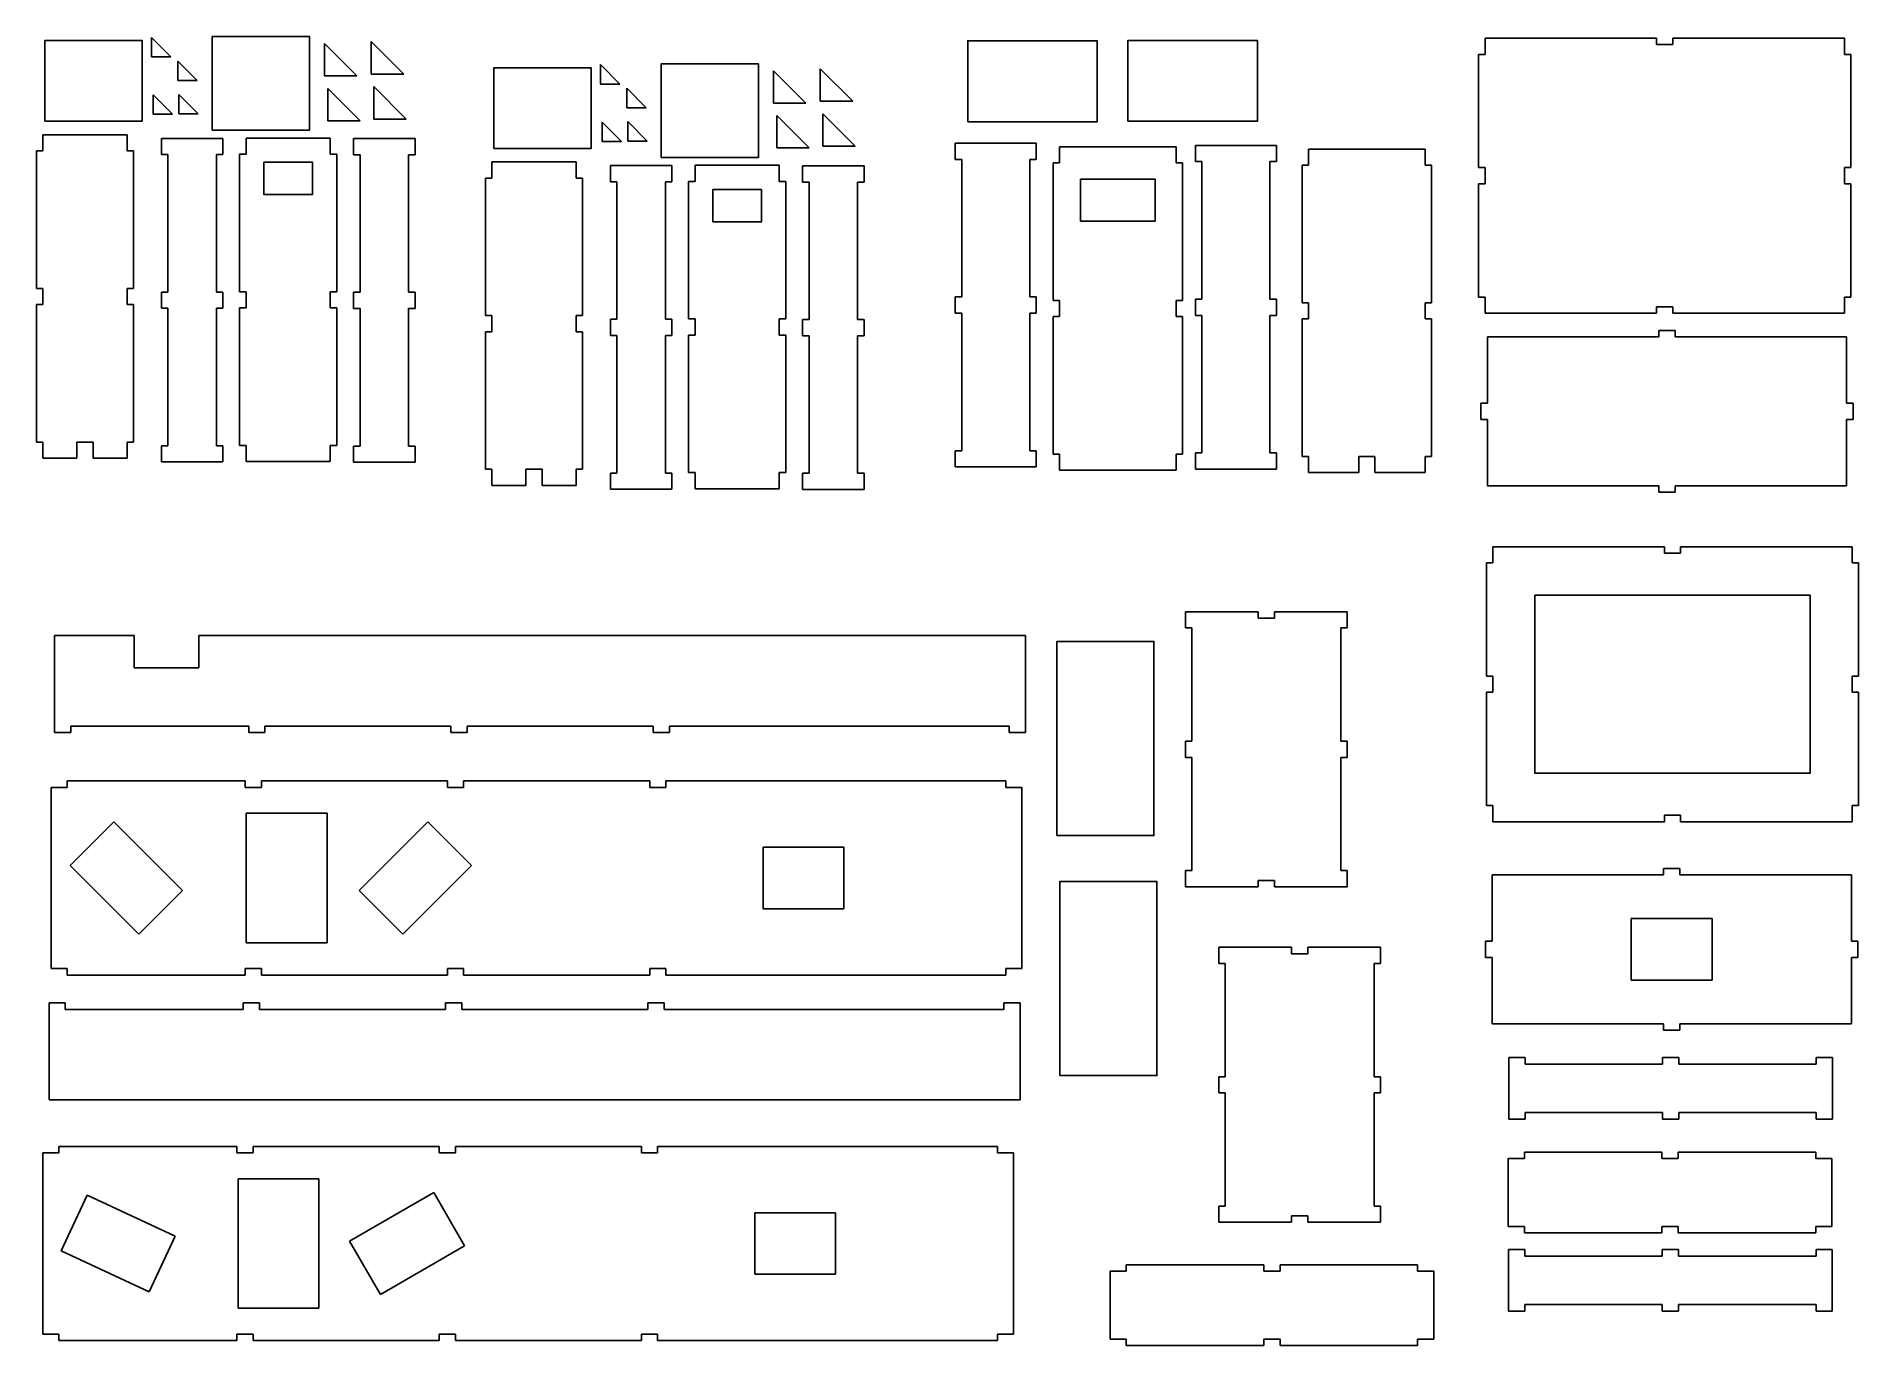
# Model space of a CAD drawing. Header units: millimetres. Extents: x 693 to 1256, y 626 to 1030.
import ezdxf

# ---------------------------------------------------------------- set-up
doc = ezdxf.new("R2010")
doc.units = ezdxf.units.MM

msp = doc.modelspace()

# ---------------------------------------------------------------- linework, layer by layer
for p, q in [((728.7, 1029.83), (728.7, 1023.83)), ((734.7, 1023.83), (728.7, 1029.83)), ((782.17, 1027.97), (782.17, 1017.97)), ((792.17, 1017.97), (782.17, 1027.97)), ((796.62, 1028.52), (796.62, 1018.52)), ((806.62, 1018.52), (796.62, 1028.52)), ((1140.78, 1029.6), (1140.78, 1024.6)), ((1140.78, 1029.6), (1193.78, 1029.6)), ((1193.78, 1027.6), (1193.78, 1029.6)), ((1193.78, 1029.6), (1193.78, 1029.6)), ((1198.78, 1027.6), (1193.78, 1027.6)), ((1198.78, 1029.6), (1198.78, 1027.6)), ((1198.78, 1029.6), (1251.78, 1029.6)), ((1251.78, 1029.6), (1251.78, 1024.6)), ((728.7, 1023.83), (734.7, 1023.83)), ((736.79, 1022.52), (736.79, 1016.52)), ((742.79, 1016.52), (736.79, 1022.52)), ((867.44, 1021.42), (867.44, 1015.42)), ((873.44, 1015.42), (867.44, 1021.42)), ((920.91, 1019.55), (920.91, 1009.55)), ((930.91, 1009.55), (920.91, 1019.55)), ((935.36, 1020.1), (935.36, 1010.1)), ((945.36, 1010.1), (935.36, 1020.1)), ((1140.78, 1024.6), (1138.78, 1024.6)), ((1138.78, 1024.6), (1138.78, 989.6)), ((1251.78, 1024.6), (1253.78, 1024.6)), ((1253.78, 989.6), (1253.78, 1024.6)), ((736.79, 1016.52), (742.79, 1016.52)), ((782.17, 1017.97), (792.17, 1017.97)), ((783.22, 1014.08), (783.22, 1004.08)), ((793.22, 1004.08), (783.22, 1014.08)), ((796.62, 1018.52), (806.62, 1018.52)), ((797.41, 1014.61), (797.41, 1004.61)), ((807.41, 1004.61), (797.41, 1014.61)), ((867.44, 1015.42), (873.44, 1015.42)), ((875.53, 1014.1), (875.53, 1008.1)), ((881.53, 1008.1), (875.53, 1014.1)), ((729.17, 1012.07), (729.17, 1006.07)), ((735.17, 1006.07), (729.17, 1012.07)), ((737.11, 1012.23), (737.11, 1006.23)), ((743.11, 1006.23), (737.11, 1012.23)), ((875.53, 1008.1), (881.53, 1008.1)), ((920.91, 1009.55), (930.91, 1009.55)), ((935.36, 1010.1), (945.36, 1010.1)), ((729.17, 1006.07), (735.17, 1006.07)), ((737.11, 1006.23), (743.11, 1006.23)), ((783.22, 1004.08), (793.22, 1004.08)), ((797.41, 1004.61), (807.41, 1004.61)), ((867.91, 1003.65), (867.91, 997.65)), ((873.91, 997.65), (867.91, 1003.65)), ((875.85, 1003.81), (875.85, 997.81)), ((881.85, 997.81), (875.85, 1003.81)), ((921.96, 1005.66), (921.96, 995.66)), ((931.96, 995.66), (921.96, 1005.66)), ((936.15, 1006.19), (936.15, 996.19)), ((946.15, 996.19), (936.15, 1006.19)), ((695.15, 999.77), (695.15, 994.77)), ((695.15, 999.77), (721.15, 999.77)), ((721.15, 999.77), (721.15, 994.77)), ((731.77, 998.63), (731.77, 993.63)), ((731.77, 998.63), (750.77, 998.63)), ((750.77, 998.63), (750.77, 993.63)), ((757.93, 998.74), (757.93, 993.74)), ((757.93, 998.74), (783.93, 998.74)), ((783.93, 998.74), (783.93, 993.74)), ((791.14, 998.55), (791.14, 993.55)), ((791.14, 998.55), (810.14, 998.55)), ((810.14, 998.55), (810.14, 993.55)), ((867.91, 997.65), (873.91, 997.65)), ((875.85, 997.81), (881.85, 997.81)), ((977.05, 997.11), (977.05, 992.11)), ((977.05, 997.11), (1002.05, 997.11)), ((1002.05, 997.11), (1002.05, 992.11)), ((695.15, 994.77), (693.15, 994.77)), ((693.15, 994.77), (693.15, 952.27)), ((721.15, 994.77), (723.15, 994.77)), ((723.15, 994.77), (723.15, 952.27)), ((731.77, 993.63), (733.77, 993.63)), ((733.77, 993.63), (733.77, 951.13)), ((750.77, 993.63), (748.77, 993.63)), ((748.77, 993.63), (748.77, 951.13)), ((757.93, 993.74), (755.93, 993.74)), ((755.93, 993.74), (755.93, 951.24)), ((783.93, 993.74), (785.93, 993.74)), ((785.93, 993.74), (785.93, 951.24)), ((791.14, 993.55), (793.14, 993.55)), ((793.14, 993.55), (793.14, 951.05)), ((810.14, 993.55), (808.14, 993.55)), ((808.14, 993.55), (808.14, 951.05)), ((833.89, 991.35), (833.89, 986.35)), ((833.89, 991.35), (859.89, 991.35)), ((859.89, 991.35), (859.89, 986.35)), ((921.96, 995.66), (931.96, 995.66)), ((936.15, 996.19), (946.15, 996.19)), ((977.05, 992.11), (979.05, 992.11)), ((979.05, 949.61), (979.05, 992.11)), ((1002.05, 992.11), (1000.05, 992.11)), ((1000.05, 992.11), (1000.05, 949.61)), ((1007.28, 991.06), (1009.28, 991.06)), ((1007.28, 991.06), (1007.28, 948.56)), ((1009.28, 991.06), (1009.28, 996.06)), ((1009.28, 996.06), (1045.28, 996.06)), ((1045.28, 991.06), (1045.28, 996.06)), ((1047.28, 991.06), (1045.28, 991.06)), ((1047.28, 948.56), (1047.28, 991.06)), ((1051.29, 996.43), (1051.29, 991.43)), ((1051.29, 996.43), (1076.29, 996.43)), ((1051.29, 991.43), (1053.29, 991.43)), ((1053.29, 948.93), (1053.29, 991.43)), ((1076.29, 991.43), (1074.29, 991.43)), ((1074.29, 991.43), (1074.29, 948.93)), ((1076.29, 996.43), (1076.29, 991.43)), ((1086.22, 990.33), (1086.22, 995.33)), ((1086.22, 995.33), (1122.22, 995.33)), ((1122.22, 990.33), (1122.22, 995.33)), ((833.89, 986.35), (831.89, 986.35)), ((831.89, 986.35), (831.89, 943.85)), ((859.89, 986.35), (861.89, 986.35)), ((861.89, 986.35), (861.89, 943.85)), ((870.51, 990.21), (870.51, 985.21)), ((870.51, 990.21), (889.51, 990.21)), ((889.51, 990.21), (889.51, 985.21)), ((896.67, 985.32), (894.67, 985.32)), ((894.67, 985.32), (894.67, 942.82)), ((896.67, 990.32), (896.67, 985.32)), ((896.67, 990.32), (922.67, 990.32)), ((922.67, 990.32), (922.67, 985.32)), ((922.67, 985.32), (924.67, 985.32)), ((924.67, 985.32), (924.67, 942.82)), ((929.88, 990.13), (929.88, 985.13)), ((929.88, 990.13), (948.88, 990.13)), ((948.88, 990.13), (948.88, 985.13)), ((1084.22, 990.33), (1086.22, 990.33)), ((1084.22, 990.33), (1084.22, 947.83)), ((1124.22, 990.33), (1122.22, 990.33)), ((1124.22, 947.83), (1124.22, 990.33)), ((1138.78, 989.6), (1140.78, 989.6)), ((1140.78, 989.6), (1140.78, 984.6)), ((1253.78, 989.6), (1251.78, 989.6)), ((1251.78, 989.6), (1251.78, 984.6)), ((870.51, 985.21), (872.51, 985.21)), ((872.51, 985.21), (872.51, 942.71)), ((889.51, 985.21), (887.51, 985.21)), ((887.51, 985.21), (887.51, 942.71)), ((929.88, 985.13), (931.88, 985.13)), ((931.88, 985.13), (931.88, 942.63)), ((948.88, 985.13), (946.88, 985.13)), ((946.88, 985.13), (946.88, 942.63)), ((1140.78, 984.6), (1138.78, 984.6)), ((1138.78, 984.6), (1138.78, 949.6)), ((1251.78, 984.6), (1253.78, 984.6)), ((1253.78, 949.6), (1253.78, 984.6)), ((693.15, 952.27), (695.15, 952.27)), ((695.15, 952.27), (695.15, 947.27)), ((723.15, 952.27), (721.15, 952.27)), ((721.15, 952.27), (721.15, 947.27)), ((695.15, 947.27), (693.15, 947.27)), ((693.15, 947.27), (693.15, 904.77)), ((721.15, 947.27), (723.15, 947.27)), ((723.15, 947.27), (723.15, 904.77)), ((733.77, 951.13), (731.77, 951.13)), ((731.77, 951.13), (731.77, 946.13)), ((731.77, 946.13), (733.77, 946.13)), ((733.77, 946.13), (733.77, 903.63)), ((748.77, 951.13), (750.77, 951.13)), ((750.77, 946.13), (748.77, 946.13)), ((748.77, 946.13), (748.77, 903.63)), ((750.77, 951.13), (750.77, 946.13)), ((755.93, 951.24), (757.93, 951.24)), ((757.93, 946.24), (755.93, 946.24)), ((755.93, 946.24), (755.93, 903.74)), ((757.93, 951.24), (757.93, 946.24)), ((785.93, 951.24), (783.93, 951.24)), ((783.93, 951.24), (783.93, 946.24)), ((783.93, 946.24), (785.93, 946.24)), ((785.93, 946.24), (785.93, 903.74)), ((793.14, 951.05), (791.14, 951.05)), ((791.14, 951.05), (791.14, 946.05)), ((791.14, 946.05), (793.14, 946.05)), ((793.14, 946.05), (793.14, 903.55)), ((808.14, 951.05), (810.14, 951.05)), ((810.14, 946.05), (808.14, 946.05)), ((808.14, 946.05), (808.14, 903.55)), ((810.14, 951.05), (810.14, 946.05)), ((979.05, 949.61), (977.05, 949.61)), ((977.05, 949.61), (977.05, 944.61)), ((1000.05, 949.61), (1002.05, 949.61)), ((1002.05, 949.61), (1002.05, 944.61)), ((1007.28, 948.56), (1009.28, 948.56)), ((1009.28, 948.56), (1009.28, 943.56)), ((1047.28, 948.56), (1045.28, 948.56)), ((1045.28, 948.56), (1045.28, 943.56)), ((1053.29, 948.93), (1051.29, 948.93)), ((1051.29, 948.93), (1051.29, 943.93)), ((1074.29, 948.93), (1076.29, 948.93)), ((1076.29, 948.93), (1076.29, 943.93)), ((1084.22, 947.83), (1086.22, 947.83)), ((1086.22, 947.83), (1086.22, 942.83)), ((1124.22, 947.83), (1122.22, 947.83)), ((1122.22, 947.83), (1122.22, 942.83)), ((1140.78, 949.6), (1138.78, 949.6)), ((1140.78, 944.6), (1140.78, 949.6)), ((1193.78, 944.6), (1193.78, 946.6)), ((1193.78, 946.6), (1198.78, 946.6)), ((1198.78, 946.6), (1198.78, 944.6)), ((1251.78, 944.6), (1251.78, 949.6)), ((1251.78, 949.6), (1253.78, 949.6)), ((831.89, 943.85), (833.89, 943.85)), ((833.89, 943.85), (833.89, 938.85)), ((861.89, 943.85), (859.89, 943.85)), ((859.89, 943.85), (859.89, 938.85)), ((872.51, 942.71), (870.51, 942.71)), ((870.51, 942.71), (870.51, 937.71)), ((887.51, 942.71), (889.51, 942.71)), ((889.51, 942.71), (889.51, 937.71)), ((894.67, 942.82), (896.67, 942.82)), ((896.67, 942.82), (896.67, 937.82)), ((924.67, 942.82), (922.67, 942.82)), ((922.67, 942.82), (922.67, 937.82)), ((931.88, 942.63), (929.88, 942.63)), ((929.88, 942.63), (929.88, 937.63)), ((946.88, 942.63), (948.88, 942.63)), ((948.88, 942.63), (948.88, 937.63)), ((977.05, 944.61), (979.05, 944.61)), ((979.05, 902.11), (979.05, 944.61)), ((1002.05, 944.61), (1000.05, 944.61)), ((1000.05, 944.61), (1000.05, 902.11)), ((1009.28, 943.56), (1007.28, 943.56)), ((1007.28, 943.56), (1007.28, 901.06)), ((1045.28, 943.56), (1047.28, 943.56)), ((1047.28, 901.06), (1047.28, 943.56)), ((1051.29, 943.93), (1053.29, 943.93)), ((1053.29, 901.43), (1053.29, 943.93)), ((1076.29, 943.93), (1074.29, 943.93)), ((1074.29, 943.93), (1074.29, 901.43)), ((1086.22, 942.83), (1084.22, 942.83)), ((1084.22, 942.83), (1084.22, 900.33)), ((1122.22, 942.83), (1124.22, 942.83)), ((1124.22, 900.33), (1124.22, 942.83)), ((1140.78, 944.6), (1193.78, 944.6)), ((1198.78, 944.6), (1251.78, 944.6)), ((833.89, 938.85), (831.89, 938.85)), ((831.89, 938.85), (831.89, 896.35)), ((859.89, 938.85), (861.89, 938.85)), ((861.89, 938.85), (861.89, 896.35)), ((870.51, 937.71), (872.51, 937.71)), ((872.51, 937.71), (872.51, 895.21)), ((889.51, 937.71), (887.51, 937.71)), ((887.51, 937.71), (887.51, 895.21)), ((896.67, 937.82), (894.67, 937.82)), ((894.67, 937.82), (894.67, 895.32)), ((922.67, 937.82), (924.67, 937.82)), ((924.67, 937.82), (924.67, 895.32)), ((929.88, 937.63), (931.88, 937.63)), ((931.88, 937.63), (931.88, 895.13)), ((948.88, 937.63), (946.88, 937.63)), ((946.88, 937.63), (946.88, 895.13)), ((1141.47, 916.75), (1141.47, 937.25)), ((1141.47, 937.25), (1194.47, 937.25)), ((1194.47, 937.25), (1194.47, 939.25)), ((1194.47, 939.25), (1199.47, 939.25)), ((1199.47, 939.25), (1199.47, 937.25)), ((1199.47, 937.25), (1252.47, 937.25)), ((1252.47, 916.75), (1252.47, 937.25)), ((1141.47, 916.75), (1139.47, 916.75)), ((1139.47, 916.75), (1139.47, 911.75)), ((1252.47, 916.75), (1254.47, 916.75)), ((1254.47, 916.75), (1254.47, 911.75)), ((1139.47, 911.75), (1141.47, 911.75)), ((1141.47, 911.75), (1141.47, 891.25)), ((1254.47, 911.75), (1252.47, 911.75)), ((1252.47, 911.75), (1252.47, 891.25)), ((695.15, 904.77), (693.15, 904.77)), ((695.15, 899.77), (695.15, 904.77)), ((710.65, 904.77), (705.65, 904.77)), ((705.65, 904.77), (705.65, 899.77)), ((710.65, 899.77), (710.65, 904.77)), ((721.15, 899.77), (721.15, 904.77)), ((721.15, 904.77), (723.15, 904.77)), ((731.77, 898.63), (731.77, 903.63)), ((731.77, 903.63), (733.77, 903.63)), ((750.77, 903.63), (748.77, 903.63)), ((750.77, 898.63), (750.77, 903.63)), ((757.93, 903.74), (755.93, 903.74)), ((757.93, 898.74), (757.93, 903.74)), ((783.93, 898.74), (783.93, 903.74)), ((783.93, 903.74), (785.93, 903.74)), ((791.14, 898.55), (791.14, 903.55)), ((791.14, 903.55), (793.14, 903.55)), ((810.14, 903.55), (808.14, 903.55)), ((810.14, 898.55), (810.14, 903.55)), ((977.05, 897.11), (977.05, 902.11)), ((977.05, 902.11), (979.05, 902.11)), ((1002.05, 902.11), (1000.05, 902.11)), ((1002.05, 897.11), (1002.05, 902.11)), ((1007.28, 901.06), (1009.28, 901.06)), ((1009.28, 901.06), (1009.28, 896.06)), ((1047.28, 901.06), (1045.28, 901.06)), ((1045.28, 901.06), (1045.28, 896.06)), ((1051.29, 896.43), (1051.29, 901.43)), ((1051.29, 901.43), (1053.29, 901.43)), ((1076.29, 901.43), (1074.29, 901.43)), ((1076.29, 896.43), (1076.29, 901.43)), ((705.65, 899.77), (695.15, 899.77)), ((721.15, 899.77), (710.65, 899.77)), ((731.77, 898.63), (750.77, 898.63)), ((757.93, 898.74), (783.93, 898.74)), ((791.14, 898.55), (810.14, 898.55)), ((833.89, 896.35), (831.89, 896.35)), ((833.89, 891.35), (833.89, 896.35)), ((849.39, 896.35), (844.39, 896.35)), ((844.39, 896.35), (844.39, 891.35)), ((849.39, 891.35), (849.39, 896.35)), ((859.89, 891.35), (859.89, 896.35)), ((859.89, 896.35), (861.89, 896.35)), ((870.51, 890.21), (870.51, 895.21)), ((870.51, 895.21), (872.51, 895.21)), ((889.51, 895.21), (887.51, 895.21)), ((889.51, 890.21), (889.51, 895.21)), ((896.67, 895.32), (894.67, 895.32)), ((896.67, 890.32), (896.67, 895.32)), ((922.67, 890.32), (922.67, 895.32)), ((922.67, 895.32), (924.67, 895.32)), ((977.05, 897.11), (1002.05, 897.11)), ((1009.28, 896.06), (1045.28, 896.06)), ((1051.29, 896.43), (1076.29, 896.43)), ((1084.22, 900.33), (1086.22, 900.33)), ((1086.22, 900.33), (1086.22, 895.33)), ((1101.72, 895.33), (1086.22, 895.33)), ((1101.72, 900.33), (1101.72, 895.33)), ((1101.72, 900.33), (1106.72, 900.33)), ((1106.72, 900.33), (1106.72, 895.33)), ((1122.22, 895.33), (1106.72, 895.33)), ((1124.22, 900.33), (1122.22, 900.33)), ((1122.22, 900.33), (1122.22, 895.33)), ((844.39, 891.35), (833.89, 891.35)), ((859.89, 891.35), (849.39, 891.35)), ((870.51, 890.21), (889.51, 890.21)), ((896.67, 890.32), (922.67, 890.32)), ((929.88, 890.13), (929.88, 895.13)), ((929.88, 895.13), (931.88, 895.13)), ((929.88, 890.13), (948.88, 890.13)), ((948.88, 895.13), (946.88, 895.13)), ((948.88, 890.13), (948.88, 895.13)), ((1194.47, 891.25), (1141.47, 891.25)), ((1194.47, 889.25), (1194.47, 891.25)), ((1199.47, 891.25), (1199.47, 889.25)), ((1252.47, 891.25), (1199.47, 891.25)), ((1194.47, 889.25), (1199.47, 889.25)), ((1143.16, 867.44), (1141.16, 867.44)), ((1141.16, 867.44), (1141.16, 832.44)), ((1143.16, 872.44), (1143.16, 867.44)), ((1143.16, 872.44), (1196.16, 872.44)), ((1196.16, 870.44), (1196.16, 872.44)), ((1196.16, 872.44), (1196.16, 872.44)), ((1201.16, 870.44), (1196.16, 870.44)), ((1201.16, 872.44), (1201.16, 870.44)), ((1201.16, 872.44), (1254.16, 872.44)), ((1254.16, 872.44), (1254.16, 867.44)), ((1254.16, 867.44), (1256.16, 867.44)), ((1256.16, 832.44), (1256.16, 867.44)), ((1048.19, 852.32), (1048.19, 847.32)), ((1048.19, 852.32), (1070.69, 852.32)), ((1070.69, 852.32), (1070.69, 850.32)), ((1070.69, 850.32), (1075.69, 850.32)), ((1075.69, 850.32), (1075.69, 852.32)), ((1075.69, 852.32), (1098.19, 852.32)), ((1098.19, 852.32), (1098.19, 847.32)), ((698.73, 844.98), (698.73, 814.98)), ((698.73, 844.98), (723.3, 844.98)), ((723.3, 834.98), (723.3, 844.98)), ((743.3, 834.98), (743.3, 844.98)), ((743.3, 844.98), (998.73, 844.98)), ((998.73, 844.98), (998.73, 814.98)), ((1048.19, 847.32), (1050.19, 847.32)), ((1050.19, 847.32), (1050.19, 812.32)), ((1098.19, 847.32), (1096.19, 847.32)), ((1096.19, 847.32), (1096.19, 812.32)), ((723.3, 834.98), (743.3, 834.98)), ((1141.16, 832.44), (1143.16, 832.44)), ((1143.16, 832.44), (1143.16, 827.44)), ((1256.16, 832.44), (1254.16, 832.44)), ((1254.16, 832.44), (1254.16, 827.44)), ((1143.16, 827.44), (1141.16, 827.44)), ((1141.16, 827.44), (1141.16, 792.44)), ((1254.16, 827.44), (1256.16, 827.44)), ((1256.16, 792.44), (1256.16, 827.44)), ((703.73, 814.98), (703.73, 816.98)), ((758.73, 816.98), (703.73, 816.98)), ((758.73, 816.98), (758.73, 814.98)), ((763.73, 814.98), (763.73, 816.98)), ((821.23, 816.98), (763.73, 816.98)), ((821.23, 816.98), (821.23, 814.98)), ((826.23, 814.98), (826.23, 816.98)), ((883.73, 816.98), (826.23, 816.98)), ((883.73, 816.98), (883.73, 814.98)), ((888.73, 814.98), (888.73, 816.98)), ((888.73, 816.98), (993.73, 816.98)), ((993.73, 814.98), (993.73, 816.98)), ((698.73, 814.98), (703.73, 814.98)), ((758.73, 814.98), (763.73, 814.98)), ((821.23, 814.98), (826.23, 814.98)), ((883.73, 814.98), (888.73, 814.98)), ((998.73, 814.98), (993.73, 814.98)), ((1050.19, 812.32), (1048.19, 812.32)), ((1048.19, 812.32), (1048.19, 807.32)), ((1096.19, 812.32), (1098.19, 812.32)), ((1098.19, 812.32), (1098.19, 807.32)), ((1048.19, 807.32), (1050.19, 807.32)), ((1050.19, 807.32), (1050.19, 772.32)), ((1098.19, 807.32), (1096.19, 807.32)), ((1096.19, 807.32), (1096.19, 772.32)), ((702.65, 798.04), (702.65, 800.04)), ((702.65, 800.04), (757.65, 800.04)), ((757.65, 800.04), (757.65, 798.04)), ((762.65, 798.04), (762.65, 800.04)), ((762.65, 800.04), (820.15, 800.04)), ((820.15, 800.04), (820.15, 798.04)), ((825.15, 798.04), (825.15, 800.04)), ((825.15, 800.04), (882.65, 800.04)), ((882.65, 800.04), (882.65, 798.04)), ((887.65, 798.04), (887.65, 800.04)), ((887.65, 800.04), (992.65, 800.04)), ((992.65, 798.04), (992.65, 800.04)), ((697.65, 798.04), (702.65, 798.04)), ((697.65, 798.04), (697.65, 742.04)), ((757.65, 798.04), (762.65, 798.04)), ((820.15, 798.04), (825.15, 798.04)), ((882.65, 798.04), (887.65, 798.04)), ((997.65, 798.04), (992.65, 798.04)), ((997.65, 798.04), (997.65, 742.04)), ((758, 790.04), (758, 750.04)), ((783, 790.04), (758, 790.04)), ((783, 750.04), (783, 790.04)), ((1143.16, 792.44), (1141.16, 792.44)), ((1143.16, 787.44), (1143.16, 792.44)), ((1196.16, 787.44), (1196.16, 789.44)), ((1196.16, 789.44), (1201.16, 789.44)), ((1201.16, 789.44), (1201.16, 787.44)), ((1254.16, 787.44), (1254.16, 792.44)), ((1254.16, 792.44), (1256.16, 792.44)), ((703.6, 773.93), (717.03, 787.36)), ((738.24, 766.15), (717.03, 787.36)), ((814.13, 787.36), (792.91, 766.15)), ((827.56, 773.93), (814.13, 787.36)), ((1143.16, 787.44), (1196.16, 787.44)), ((1201.16, 787.44), (1254.16, 787.44)), ((917.65, 779.54), (942.65, 779.54)), ((917.65, 779.54), (917.65, 760.54)), ((942.65, 779.54), (942.65, 760.54)), ((724.81, 752.71), (703.6, 773.93)), ((827.56, 773.93), (806.35, 752.71)), ((1048.19, 767.32), (1048.19, 772.32)), ((1048.19, 772.32), (1050.19, 772.32)), ((1098.19, 772.32), (1096.19, 772.32)), ((1098.19, 767.32), (1098.19, 772.32)), ((1195.94, 770.99), (1195.94, 772.99)), ((1195.94, 772.99), (1200.94, 772.99)), ((1200.94, 772.99), (1200.94, 770.99)), ((724.81, 752.71), (738.24, 766.15)), ((806.35, 752.71), (792.91, 766.15)), ((1048.19, 767.32), (1070.69, 767.32)), ((1070.69, 767.32), (1070.69, 769.32)), ((1070.69, 769.32), (1075.69, 769.32)), ((1075.69, 769.32), (1075.69, 767.32)), ((1075.69, 767.32), (1098.19, 767.32)), ((1142.94, 750.49), (1142.94, 770.99)), ((1142.94, 770.99), (1195.94, 770.99)), ((1200.94, 770.99), (1253.94, 770.99)), ((1253.94, 750.49), (1253.94, 770.99)), ((917.65, 760.54), (942.65, 760.54)), ((1210.94, 757.49), (1185.94, 757.49)), ((1185.94, 757.49), (1185.94, 738.49)), ((1210.94, 738.49), (1210.94, 757.49)), ((758, 750.04), (783, 750.04)), ((1142.94, 750.49), (1140.94, 750.49)), ((1140.94, 750.49), (1140.94, 745.49)), ((1253.94, 750.49), (1255.94, 750.49)), ((1255.94, 750.49), (1255.94, 745.49)), ((1058.48, 748.63), (1058.48, 743.63)), ((1058.48, 748.63), (1080.98, 748.63)), ((1058.48, 743.63), (1060.48, 743.63)), ((1060.48, 743.63), (1060.48, 708.63)), ((1080.98, 748.63), (1080.98, 746.63)), ((1080.98, 746.63), (1085.98, 746.63)), ((1085.98, 746.63), (1085.98, 748.63)), ((1085.98, 748.63), (1108.48, 748.63)), ((1108.48, 743.63), (1106.48, 743.63)), ((1106.48, 743.63), (1106.48, 708.63)), ((1108.48, 748.63), (1108.48, 743.63)), ((1140.94, 745.49), (1142.94, 745.49)), ((1142.94, 745.49), (1142.94, 724.99)), ((1255.94, 745.49), (1253.94, 745.49)), ((1253.94, 745.49), (1253.94, 724.99)), ((702.65, 742.04), (697.65, 742.04)), ((702.65, 740.04), (702.65, 742.04)), ((757.65, 740.04), (702.65, 740.04)), ((757.65, 740.04), (757.65, 742.04)), ((757.65, 742.04), (762.65, 742.04)), ((762.65, 742.04), (762.65, 740.04)), ((820.15, 740.04), (762.65, 740.04)), ((820.15, 740.04), (820.15, 742.04)), ((820.15, 742.04), (825.15, 742.04)), ((825.15, 742.04), (825.15, 740.04)), ((882.65, 740.04), (825.15, 740.04)), ((882.65, 740.04), (882.65, 742.04)), ((882.65, 742.04), (887.65, 742.04)), ((887.65, 742.04), (887.65, 740.04)), ((887.65, 740.04), (992.65, 740.04)), ((997.65, 742.04), (992.65, 742.04)), ((992.65, 742.04), (992.65, 740.04)), ((1185.94, 738.49), (1210.94, 738.49)), ((697.07, 731.44), (702.07, 731.44)), ((697.07, 731.44), (697.07, 701.44)), ((702.07, 731.44), (702.07, 729.44)), ((702.07, 729.44), (757.07, 729.44)), ((757.07, 729.44), (757.07, 731.44)), ((757.07, 731.44), (762.07, 731.44)), ((762.07, 731.44), (762.07, 729.44)), ((762.07, 729.44), (819.57, 729.44)), ((819.57, 729.44), (819.57, 731.44)), ((819.57, 731.44), (824.57, 731.44)), ((824.57, 731.44), (824.57, 729.44)), ((824.57, 729.44), (882.07, 729.44)), ((882.07, 729.44), (882.07, 731.44)), ((882.07, 731.44), (887.07, 731.44)), ((887.07, 731.44), (887.07, 729.44)), ((887.07, 729.44), (992.07, 729.44)), ((997.07, 731.44), (992.07, 731.44)), ((992.07, 731.44), (992.07, 729.44)), ((997.07, 731.44), (997.07, 701.44)), ((1195.94, 724.99), (1142.94, 724.99)), ((1195.94, 722.99), (1195.94, 724.99)), ((1195.94, 722.99), (1200.94, 722.99)), ((1200.94, 724.99), (1200.94, 722.99)), ((1253.94, 724.99), (1200.94, 724.99)), ((1148.1, 714.54), (1153.1, 714.54)), ((1148.1, 695.54), (1148.1, 714.54)), ((1153.1, 714.54), (1153.1, 712.54)), ((1153.1, 712.54), (1195.6, 712.54)), ((1195.6, 712.54), (1195.6, 714.54)), ((1195.6, 714.54), (1200.6, 714.54)), ((1200.6, 714.54), (1200.6, 712.54)), ((1200.6, 712.54), (1243.1, 712.54)), ((1248.1, 714.54), (1243.1, 714.54)), ((1243.1, 714.54), (1243.1, 712.54)), ((1248.1, 695.54), (1248.1, 714.54)), ((1060.48, 708.63), (1058.48, 708.63)), ((1058.48, 708.63), (1058.48, 703.63)), ((1106.48, 708.63), (1108.48, 708.63)), ((1108.48, 708.63), (1108.48, 703.63)), ((697.07, 701.44), (997.07, 701.44)), ((1058.48, 703.63), (1060.48, 703.63)), ((1060.48, 703.63), (1060.48, 668.63)), ((1108.48, 703.63), (1106.48, 703.63)), ((1106.48, 703.63), (1106.48, 668.63)), ((1148.1, 695.54), (1153.1, 695.54)), ((1153.1, 695.54), (1153.1, 697.54)), ((1153.1, 697.54), (1195.6, 697.54)), ((1195.6, 697.54), (1195.6, 695.54)), ((1195.6, 695.54), (1200.6, 695.54)), ((1200.6, 695.54), (1200.6, 697.54)), ((1200.6, 697.54), (1243.1, 697.54)), ((1243.1, 695.54), (1243.1, 697.54)), ((1248.1, 695.54), (1243.1, 695.54)), ((700.09, 685.07), (700.09, 687.07)), ((700.09, 687.07), (755.09, 687.07)), ((755.09, 687.07), (755.09, 685.07)), ((760.09, 685.07), (760.09, 687.07)), ((760.09, 687.07), (817.59, 687.07)), ((817.59, 687.07), (817.59, 685.07)), ((822.59, 685.07), (822.59, 687.07)), ((822.59, 687.07), (880.09, 687.07)), ((880.09, 687.07), (880.09, 685.07)), ((885.09, 685.07), (885.09, 687.07)), ((885.09, 687.07), (990.09, 687.07)), ((990.09, 685.07), (990.09, 687.07)), ((695.09, 685.07), (700.09, 685.07)), ((695.09, 685.07), (695.09, 629.07)), ((755.09, 685.07), (760.09, 685.07)), ((817.59, 685.07), (822.59, 685.07)), ((880.09, 685.07), (885.09, 685.07)), ((995.09, 685.07), (990.09, 685.07)), ((995.09, 685.07), (995.09, 629.07)), ((1147.91, 683.33), (1152.91, 683.33)), ((1147.91, 662.33), (1147.91, 683.33)), ((1152.91, 683.33), (1152.91, 685.33)), ((1152.91, 685.33), (1195.41, 685.33)), ((1195.41, 685.33), (1195.41, 683.33)), ((1195.41, 683.33), (1200.41, 683.33)), ((1200.41, 683.33), (1200.41, 685.33)), ((1200.41, 685.33), (1242.91, 685.33)), ((1242.91, 683.33), (1242.91, 685.33)), ((1247.91, 683.33), (1242.91, 683.33)), ((1247.91, 662.33), (1247.91, 683.33)), ((755.44, 677.07), (755.44, 637.07)), ((780.44, 677.07), (755.44, 677.07)), ((780.44, 637.07), (780.44, 677.07)), ((700.75, 654.8), (708.78, 672.02)), ((735.97, 659.34), (708.78, 672.02)), ((815.91, 672.8), (789.93, 657.8)), ((825.41, 656.34), (815.91, 672.8)), ((915.09, 666.57), (940.09, 666.57)), ((915.09, 666.57), (915.09, 647.57)), ((940.09, 666.57), (940.09, 647.57)), ((1058.48, 663.63), (1058.48, 668.63)), ((1058.48, 668.63), (1060.48, 668.63)), ((1080.98, 663.63), (1080.98, 665.63)), ((1080.98, 665.63), (1085.98, 665.63)), ((1085.98, 665.63), (1085.98, 663.63)), ((1108.48, 668.63), (1106.48, 668.63)), ((1108.48, 663.63), (1108.48, 668.63)), ((727.94, 642.12), (735.97, 659.34)), ((1058.48, 663.63), (1080.98, 663.63)), ((1085.98, 663.63), (1108.48, 663.63)), ((1147.91, 662.33), (1152.91, 662.33)), ((1152.91, 662.33), (1152.91, 660.33)), ((1152.91, 660.33), (1195.41, 660.33)), ((1195.41, 660.33), (1195.41, 662.33)), ((1195.41, 662.33), (1200.41, 662.33)), ((1200.41, 662.33), (1200.41, 660.33)), ((1200.41, 660.33), (1242.91, 660.33)), ((1247.91, 662.33), (1242.91, 662.33)), ((1242.91, 662.33), (1242.91, 660.33)), ((727.94, 642.12), (700.75, 654.8)), ((799.43, 641.34), (789.93, 657.8)), ((825.41, 656.34), (799.43, 641.34)), ((1148.02, 655.18), (1153.02, 655.18)), ((1148.02, 636.18), (1148.02, 655.18)), ((1153.02, 655.18), (1153.02, 653.18)), ((1153.02, 653.18), (1195.52, 653.18)), ((1195.52, 653.18), (1195.52, 655.18)), ((1195.52, 655.18), (1200.52, 655.18)), ((1200.52, 655.18), (1200.52, 653.18)), ((1200.52, 653.18), (1243.02, 653.18)), ((1248.02, 655.18), (1243.02, 655.18)), ((1243.02, 655.18), (1243.02, 653.18)), ((1248.02, 636.18), (1248.02, 655.18)), ((915.09, 647.57), (940.09, 647.57)), ((1024.91, 648.54), (1029.91, 648.54)), ((1024.91, 627.54), (1024.91, 648.54)), ((1029.91, 648.54), (1029.91, 650.54)), ((1029.91, 650.54), (1072.41, 650.54)), ((1072.41, 650.54), (1072.41, 648.54)), ((1072.41, 648.54), (1077.41, 648.54)), ((1077.41, 648.54), (1077.41, 650.54)), ((1077.41, 650.54), (1119.91, 650.54)), ((1119.91, 648.54), (1119.91, 650.54)), ((1124.91, 648.54), (1119.91, 648.54)), ((1124.91, 627.54), (1124.91, 648.54)), ((755.44, 637.07), (780.44, 637.07)), ((1153.02, 636.18), (1153.02, 638.18)), ((1153.02, 638.18), (1195.52, 638.18)), ((1195.52, 638.18), (1195.52, 636.18)), ((1200.52, 636.18), (1200.52, 638.18)), ((1200.52, 638.18), (1243.02, 638.18)), ((1243.02, 636.18), (1243.02, 638.18)), ((1148.02, 636.18), (1153.02, 636.18)), ((1195.52, 636.18), (1200.52, 636.18)), ((1248.02, 636.18), (1243.02, 636.18)), ((700.09, 629.07), (695.09, 629.07)), ((700.09, 627.07), (700.09, 629.07)), ((755.09, 627.07), (700.09, 627.07)), ((755.09, 627.07), (755.09, 629.07)), ((755.09, 629.07), (760.09, 629.07)), ((760.09, 629.07), (760.09, 627.07)), ((817.59, 627.07), (760.09, 627.07)), ((817.59, 627.07), (817.59, 629.07)), ((817.59, 629.07), (822.59, 629.07)), ((822.59, 629.07), (822.59, 627.07)), ((880.09, 627.07), (822.59, 627.07)), ((880.09, 627.07), (880.09, 629.07)), ((880.09, 629.07), (885.09, 629.07)), ((885.09, 629.07), (885.09, 627.07)), ((885.09, 627.07), (990.09, 627.07)), ((995.09, 629.07), (990.09, 629.07)), ((990.09, 629.07), (990.09, 627.07)), ((1024.91, 627.54), (1029.91, 627.54)), ((1029.91, 627.54), (1029.91, 625.54)), ((1029.91, 625.54), (1072.41, 625.54)), ((1072.41, 625.54), (1072.41, 627.54)), ((1072.41, 627.54), (1077.41, 627.54)), ((1077.41, 627.54), (1077.41, 625.54)), ((1077.41, 625.54), (1119.91, 625.54)), ((1124.91, 627.54), (1119.91, 627.54)), ((1119.91, 627.54), (1119.91, 625.54))]:
    msp.add_line(p, q)
for points in [[(695.78, 1003.9), (725.78, 1003.9), (725.78, 1028.9), (695.78, 1028.9)], [(747.48, 1001.13), (777.48, 1001.13), (777.48, 1030.13), (747.48, 1030.13)], [(980.89, 1003.78), (1020.89, 1003.78), (1020.89, 1028.78), (980.89, 1028.78)], [(1030.42, 1003.91), (1070.42, 1003.91), (1070.42, 1028.91), (1030.42, 1028.91)], [(834.52, 995.48), (864.52, 995.48), (864.52, 1020.48), (834.52, 1020.48)], [(886.22, 992.71), (916.22, 992.71), (916.22, 1021.71), (886.22, 1021.71)], [(763.43, 991.24), (778.43, 991.24), (778.43, 981.24), (763.43, 981.24)], [(1015.78, 986.06), (1038.78, 986.06), (1038.78, 973.06), (1015.78, 973.06)], [(902.17, 982.82), (917.17, 982.82), (917.17, 972.82), (902.17, 972.82)], [(1156.16, 857.44), (1241.16, 857.44), (1241.16, 802.44), (1156.16, 802.44)], [(1008.44, 783.17), (1038.44, 783.17), (1038.44, 843.17), (1008.44, 843.17)], [(1009.34, 708.96), (1039.34, 708.96), (1039.34, 768.96), (1009.34, 768.96)]]:
    msp.add_lwpolyline(points, close=True)

doc.saveas('drawing.dxf')
